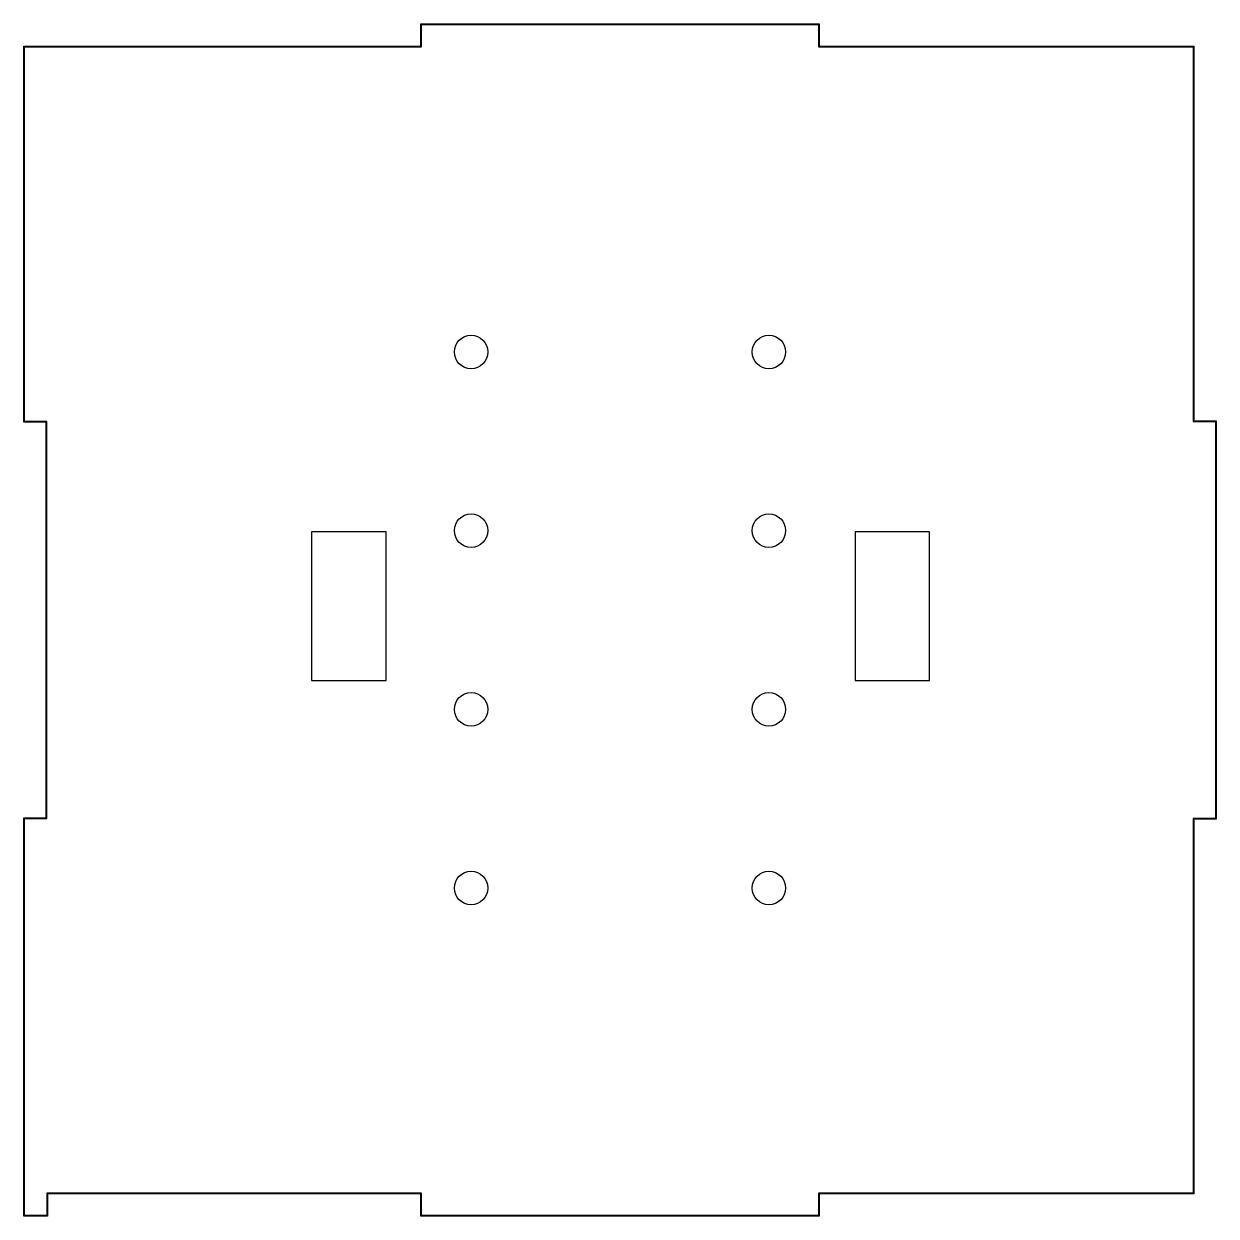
# Model space of a CAD drawing. Header units: millimetres. Extents: x -80 to 80, y -80 to 80.
import ezdxf

# ---------------------------------------------------------------- set-up
doc = ezdxf.new("R2010")
doc.units = ezdxf.units.MM
doc.layers.get('0').update_dxf_attribs({"linetype": 'CONTINUOUS'})

msp = doc.modelspace()

# ---------------------------------------------------------------- linework, layer by layer
for points in [[(-80.08, 77.08), (-26.75, 77.08), (-26.75, 80.08), (26.75, 80.08), (26.75, 77.08), (77.08, 77.08), (77.08, 26.75), (80.08, 26.75), (80.08, -26.75), (77.08, -26.75), (77.08, -77.08), (26.75, -77.08), (26.75, -80.08), (-26.75, -80.08), (-26.75, -77.08), (-76.92, -77.08), (-76.92, -80.08), (-80.08, -80.08), (-80.08, -26.59), (-77.08, -26.59), (-77.08, 26.59), (-80.08, 26.59)], [(-26.67, -77), (-77, -77), (-77, -80), (-80, -80), (-80, -26.67), (-77, -26.67), (-77, 26.67), (-80, 26.67), (-80, 77), (-26.67, 77), (-26.67, 80), (26.67, 80), (26.67, 77), (77, 77), (77, 26.67), (80, 26.67), (80, -26.67), (77, -26.67), (77, -77), (26.67, -77), (26.67, -80), (-26.67, -80)], [(-31.42, 11.86), (-41.42, 11.86), (-41.42, -8.14), (-31.42, -8.14)], [(31.58, 11.86), (31.58, -8.14), (41.58, -8.14), (41.58, 11.86)]]:
    msp.add_lwpolyline(points, close=True)
for centre in [(-20, 36), (-20, 36), (20, 36), (20, 36), (-20, 12), (20, 12), (-20, -12), (-20, -12), (20, -12), (20, -12), (-20, -36), (20, -36)]:
    msp.add_circle(centre, 2.25)

doc.saveas('drawing.dxf')
